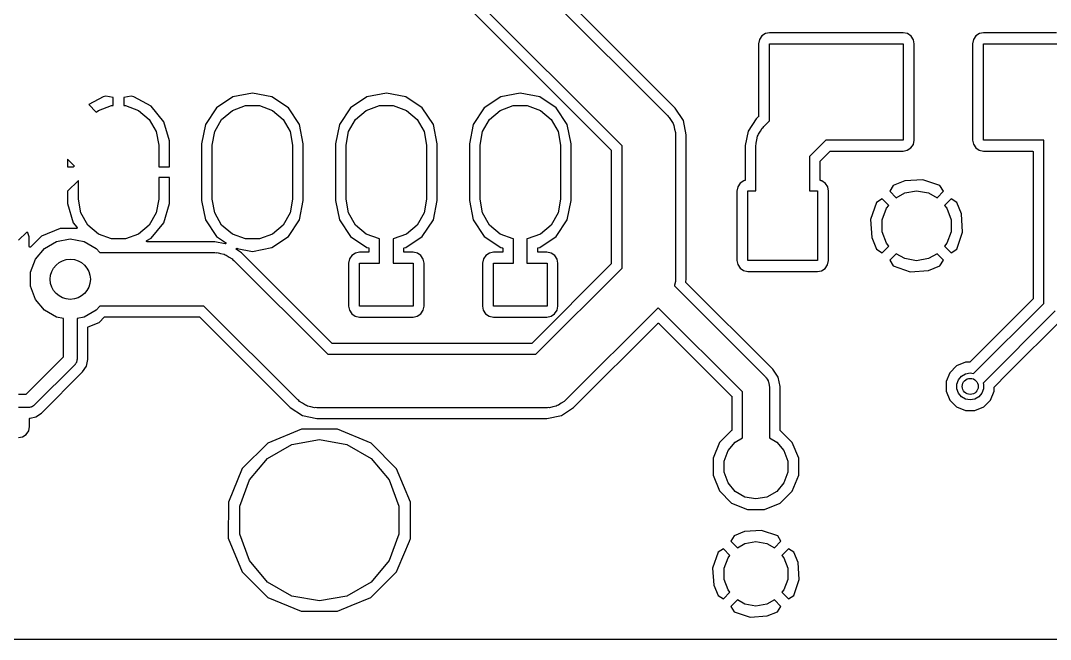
# Model space of a CAD drawing. Extents: x 0.3 to 75.7, y -92.7 to -0.5.
# Drawn here: x 44.77 to 64, y -92.72 to -81.17 of the extents above; entities that cross this region are included whole.
import ezdxf

# ---------------------------------------------------------------- set-up
doc = ezdxf.new("R2010")
doc.units = 0
doc.header["$MEASUREMENT"] = 0
doc.layers.add('BLACK', color=7, linetype='CONTINUOUS')

msp = doc.modelspace()

# ---------------------------------------------------------------- linework, layer by layer
at = {"layer": 'Black'}
for p, q in [((56, -83.5071), (53.1429, -80.65)), ((54.5571, -80.65), (56.8536, -82.9464)), ((56.9941, -82.8041), (54.8565, -80.6665)), ((53.068, -80.858), (55.7962, -83.5861)), ((58.6092, -81.4534), (58.5635, -81.5202)), ((58.6773, -81.4096), (58.6092, -81.4534)), ((58.7526, -81.3954), (58.6773, -81.4096)), ((61.2494, -81.3954), (58.7526, -81.3954)), ((61.33, -81.4117), (61.2494, -81.3954)), ((61.3969, -81.4574), (61.33, -81.4117)), ((61.4407, -81.5255), (61.3969, -81.4574)), ((62.6071, -81.4534), (62.5615, -81.5202)), ((62.6753, -81.4096), (62.6071, -81.4534)), ((62.7505, -81.3954), (62.6753, -81.4096)), ((64.1082, -81.3954), (62.7505, -81.3954)), ((58.5635, -81.5202), (58.5472, -81.6009)), ((58.5472, -81.6009), (58.5472, -82.9585)), ((58.7513, -83.0426), (58.7513, -81.5996)), ((58.7513, -81.5996), (61.2507, -81.5996)), ((61.2507, -81.5996), (61.2507, -83.4004)), ((61.4549, -81.6008), (61.4407, -81.5255)), ((61.4549, -83.3991), (61.4549, -81.6008)), ((62.5615, -81.5202), (62.5451, -81.6009)), ((62.5451, -81.6009), (62.5451, -83.3992)), ((62.7493, -83.4004), (62.7493, -81.5996)), ((62.7493, -81.5996), (64.1923, -81.5996)), ((46.3164, -82.5894), (46.0446, -82.7375)), ((46.3641, -82.5796), (46.3164, -82.5894)), ((46.5, -82.6052), (46.3641, -82.5796)), ((46.5, -82.7566), (46.5, -82.6052)), ((46.8359, -82.5796), (46.7, -82.6052)), ((46.7, -82.6052), (46.7, -82.7566)), ((46.8836, -82.5894), (46.8359, -82.5796)), ((47.2109, -82.7677), (46.8836, -82.5894)), ((48.7365, -82.5939), (48.4284, -82.7998)), ((49.1, -82.5216), (48.7365, -82.5939)), ((49.4635, -82.5939), (49.1, -82.5216)), ((49.7716, -82.7998), (49.4635, -82.5939)), ((51.2365, -82.5939), (50.9284, -82.7998)), ((51.6, -82.5216), (51.2365, -82.5939)), ((51.9635, -82.5939), (51.6, -82.5216)), ((52.2716, -82.7998), (51.9635, -82.5939)), ((53.7365, -82.5939), (53.4284, -82.7998)), ((54.1, -82.5216), (53.7365, -82.5939)), ((54.4635, -82.5939), (54.1, -82.5216)), ((54.7716, -82.7998), (54.4635, -82.5939)), ((46.0446, -82.7375), (46.1857, -82.8786)), ((46.1857, -82.8786), (46.225, -82.8457)), ((46.225, -82.8457), (46.4698, -82.7566)), ((46.4698, -82.7566), (46.5, -82.7566)), ((46.7, -82.7566), (46.7302, -82.7566)), ((46.7302, -82.7566), (46.975, -82.8457)), ((46.975, -82.8457), (47.1745, -83.0131)), ((47.4447, -83.0573), (47.2109, -82.7677)), ((48.4284, -82.7998), (48.2225, -83.1079)), ((48.5255, -83.0131), (48.725, -82.8457)), ((48.725, -82.8457), (48.9698, -82.7566)), ((48.9698, -82.7566), (49.2302, -82.7566)), ((49.2302, -82.7566), (49.475, -82.8457)), ((49.475, -82.8457), (49.6745, -83.0131)), ((49.9774, -83.1079), (49.7716, -82.7998)), ((50.9284, -82.7998), (50.7225, -83.1079)), ((51.0255, -83.0131), (51.225, -82.8457)), ((51.225, -82.8457), (51.4698, -82.7566)), ((51.4698, -82.7566), (51.7302, -82.7566)), ((51.7302, -82.7566), (51.975, -82.8457)), ((51.975, -82.8457), (52.1745, -83.0131)), ((52.4774, -83.1079), (52.2716, -82.7998)), ((53.4284, -82.7998), (53.2225, -83.1079)), ((53.5255, -83.0131), (53.725, -82.8457)), ((53.725, -82.8457), (53.9698, -82.7566)), ((53.9698, -82.7566), (54.2302, -82.7566)), ((54.2302, -82.7566), (54.475, -82.8457)), ((54.475, -82.8457), (54.6745, -83.0131)), ((54.9774, -83.1079), (54.7716, -82.7998)), ((57.1465, -83.0322), (56.9941, -82.8041)), ((47.1745, -83.0131), (47.3048, -83.2387)), ((48.3952, -83.2387), (48.5255, -83.0131)), ((49.6745, -83.0131), (49.8048, -83.2387)), ((50.8952, -83.2387), (51.0255, -83.0131)), ((52.1745, -83.0131), (52.3048, -83.2387)), ((53.3952, -83.2387), (53.5255, -83.0131)), ((54.6745, -83.0131), (54.8048, -83.2387)), ((56.8536, -82.9464), (56.8662, -82.9645)), ((56.8662, -82.9645), (56.883, -82.9786)), ((56.883, -82.9786), (56.9157, -83.0352)), ((56.9157, -83.0352), (56.9532, -83.0887)), ((57.2, -83.3013), (57.1465, -83.0322)), ((58.5059, -83.0051), (58.3535, -83.2332)), ((58.5434, -82.9677), (58.5059, -83.0051)), ((58.5437, -82.9672), (58.5434, -82.9677)), ((58.5441, -82.9669), (58.5437, -82.9672)), ((58.545, -82.9654), (58.5441, -82.9669)), ((58.5459, -82.964), (58.545, -82.9654)), ((58.5461, -82.9635), (58.5459, -82.964)), ((58.5464, -82.963), (58.5461, -82.9635)), ((58.5467, -82.9613), (58.5464, -82.963)), ((58.5471, -82.9597), (58.5467, -82.9613)), ((58.5472, -82.9585), (58.5471, -82.9591)), ((58.5471, -82.9591), (58.5471, -82.9597)), ((58.6464, -83.1475), (58.7513, -83.0426)), ((47.3048, -83.2387), (47.35, -83.4952)), ((47.55, -83.4149), (47.4447, -83.0573)), ((48.2225, -83.1079), (48.15, -83.4726)), ((48.35, -83.4952), (48.3952, -83.2387)), ((49.8048, -83.2387), (49.85, -83.4952)), ((50.05, -83.4726), (49.9774, -83.1079)), ((50.7225, -83.1079), (50.65, -83.4726)), ((50.85, -83.4952), (50.8952, -83.2387)), ((52.3048, -83.2387), (52.35, -83.4952)), ((52.55, -83.4726), (52.4774, -83.1079)), ((53.2225, -83.1079), (53.15, -83.4726)), ((53.35, -83.4952), (53.3952, -83.2387)), ((54.8048, -83.2387), (54.85, -83.4952)), ((55.05, -83.4726), (54.9774, -83.1079)), ((56.9532, -83.0887), (56.9588, -83.1099)), ((56.9588, -83.1099), (56.9698, -83.129)), ((56.9698, -83.129), (56.9812, -83.1933)), ((56.9812, -83.1933), (56.9981, -83.2564)), ((58.3535, -83.2332), (58.3, -83.5023)), ((58.5468, -83.2897), (58.5843, -83.2362)), ((58.5843, -83.2362), (58.617, -83.1796)), ((58.617, -83.1796), (58.6338, -83.1655)), ((58.6338, -83.1655), (58.6464, -83.1475)), ((47.55, -83.9), (47.55, -83.4149)), ((56.9981, -83.2564), (56.9962, -83.2783)), ((56.9962, -83.2783), (57, -83.3)), ((57, -83.3), (57, -86)), ((57.2, -84.35), (57.2, -83.3013)), ((58.5019, -83.4574), (58.5188, -83.3943)), ((58.5188, -83.3943), (58.5302, -83.33)), ((58.5302, -83.33), (58.5412, -83.311)), ((58.5412, -83.311), (58.5468, -83.2897)), ((59.8077, -83.4004), (59.5, -83.7081)), ((61.2507, -83.4004), (59.8077, -83.4004)), ((61.4385, -83.4798), (61.4549, -83.3991)), ((62.5451, -83.3992), (62.5593, -83.4745)), ((63.874, -83.4004), (62.7493, -83.4004)), ((63.874, -86.4492), (63.874, -83.4004)), ((47.35, -83.4952), (47.35, -83.9)), ((48.15, -83.4726), (48.15, -84.5274)), ((48.35, -84.5048), (48.35, -83.4952)), ((49.85, -83.4952), (49.85, -84.5048)), ((50.05, -84.5274), (50.05, -83.4726)), ((50.65, -83.4726), (50.65, -84.5274)), ((50.85, -84.5048), (50.85, -83.4952)), ((52.35, -83.4952), (52.35, -84.5048)), ((52.55, -84.5274), (52.55, -83.4726)), ((53.15, -83.4726), (53.15, -84.5274)), ((53.35, -84.5048), (53.35, -83.4952)), ((54.85, -83.4952), (54.85, -84.5048)), ((55.05, -84.5274), (55.05, -83.4726)), ((55.7962, -83.5861), (55.7965, -83.5866)), ((55.7965, -83.5866), (55.797, -83.587)), ((55.797, -83.587), (55.7978, -83.5884)), ((55.7978, -83.5884), (55.7988, -83.5898)), ((55.7988, -83.5898), (55.7989, -83.5904)), ((55.7989, -83.5904), (55.7992, -83.5909)), ((55.7992, -83.5909), (55.7995, -83.5926)), ((55.7995, -83.5926), (55.8, -83.5942)), ((55.8, -83.5942), (55.7999, -83.5948)), ((55.7999, -83.5948), (55.8, -83.5953)), ((55.8, -83.5953), (55.8, -85.7047)), ((56, -85.7929), (56, -83.5071)), ((58.3, -83.5023), (58.3, -84.1447)), ((58.5, -83.501), (58.5038, -83.4794)), ((58.5, -84.35), (58.5, -83.501)), ((58.5038, -83.4794), (58.5019, -83.4574)), ((59.7038, -83.7872), (59.8826, -83.6084)), ((59.8826, -83.6084), (59.883, -83.6081)), ((59.883, -83.6081), (59.8834, -83.6076)), ((59.8834, -83.6076), (59.8849, -83.6068)), ((59.8849, -83.6068), (59.8863, -83.6058)), ((59.8863, -83.6058), (59.8868, -83.6057)), ((59.8868, -83.6057), (59.8873, -83.6054)), ((59.8873, -83.6054), (59.889, -83.6051)), ((59.889, -83.6051), (59.8906, -83.6047)), ((59.8906, -83.6047), (59.8912, -83.6047)), ((59.8912, -83.6047), (59.8918, -83.6046)), ((59.8918, -83.6046), (61.2495, -83.6046)), ((61.2495, -83.6046), (61.3247, -83.5904)), ((61.3247, -83.5904), (61.3929, -83.5466)), ((61.3929, -83.5466), (61.4385, -83.4798)), ((62.5593, -83.4745), (62.6031, -83.5426)), ((62.6031, -83.5426), (62.67, -83.5883)), ((62.67, -83.5883), (62.7506, -83.6046)), ((62.7506, -83.6046), (63.661, -83.6046)), ((63.661, -83.6046), (63.6621, -83.6048)), ((63.6621, -83.6048), (63.6632, -83.6048)), ((63.6632, -83.6048), (63.6643, -83.6052)), ((63.6643, -83.6052), (63.6654, -83.6054)), ((63.6654, -83.6054), (63.6664, -83.606)), ((63.6664, -83.606), (63.6675, -83.6063)), ((63.6675, -83.6063), (63.6683, -83.6071)), ((63.6683, -83.6071), (63.6693, -83.6076)), ((63.6693, -83.6076), (63.6701, -83.6085)), ((63.6701, -83.6085), (63.6709, -83.6092)), ((63.6709, -83.6092), (63.6715, -83.6102)), ((63.6715, -83.6102), (63.6722, -83.6111)), ((63.6722, -83.6111), (63.6726, -83.6122)), ((63.6726, -83.6122), (63.6732, -83.6132)), ((63.6732, -83.6132), (63.6734, -83.6143)), ((63.6734, -83.6143), (63.6738, -83.6153)), ((63.6738, -83.6153), (63.6738, -83.6165)), ((63.6738, -83.6165), (63.674, -83.6176)), ((63.674, -83.6176), (63.674, -86.361)), ((45.7791, -83.8862), (45.65, -83.7571)), ((45.65, -83.7571), (45.65, -83.9)), ((59.5, -83.7081), (59.5, -84.35)), ((59.7, -83.7952), (59.7005, -83.7936)), ((59.7001, -83.7958), (59.7, -83.7952)), ((59.7, -83.7964), (59.7001, -83.7958)), ((59.7, -84.1456), (59.7, -83.7964)), ((59.7005, -83.7936), (59.7008, -83.7919)), ((59.7008, -83.7919), (59.7011, -83.7914)), ((59.7011, -83.7914), (59.7012, -83.7909)), ((59.7012, -83.7909), (59.7022, -83.7895)), ((59.7022, -83.7895), (59.703, -83.788)), ((59.703, -83.788), (59.7035, -83.7876)), ((59.7035, -83.7876), (59.7038, -83.7872)), ((45.65, -83.9), (45.757, -83.9)), ((45.757, -83.9), (45.7638, -83.8961)), ((45.7638, -83.8961), (45.7772, -83.8867)), ((45.7772, -83.8867), (45.7791, -83.8862)), ((47.35, -83.9), (47.55, -83.9)), ((45.85, -84.1568), (45.65, -84.3568)), ((45.85, -84.5048), (45.85, -84.1568)), ((47.55, -84.1), (47.35, -84.1)), ((47.35, -84.1), (47.35, -84.5048)), ((47.55, -84.5851), (47.55, -84.1)), ((58.2078, -84.2038), (58.1622, -84.2707)), ((58.276, -84.16), (58.2078, -84.2038)), ((58.2894, -84.1575), (58.276, -84.16)), ((58.2915, -84.1567), (58.2894, -84.1575)), ((58.2935, -84.1559), (58.2915, -84.1567)), ((58.2936, -84.1559), (58.2935, -84.1559)), ((58.2953, -84.1544), (58.2936, -84.1559)), ((58.2936, -84.1559), (58.2936, -84.1559)), ((58.297, -84.153), (58.2953, -84.1544)), ((58.2971, -84.1529), (58.297, -84.153)), ((58.297, -84.153), (58.297, -84.153)), ((58.2981, -84.151), (58.2971, -84.1529)), ((58.2992, -84.1491), (58.2981, -84.151)), ((58.2993, -84.149), (58.2992, -84.1491)), ((58.2992, -84.1491), (58.2992, -84.1491)), ((58.2996, -84.1468), (58.2993, -84.149)), ((58.3, -84.1447), (58.2996, -84.1468)), ((59.7004, -84.1477), (59.7, -84.1456)), ((59.7007, -84.1497), (59.7004, -84.1477)), ((59.7008, -84.1499), (59.7007, -84.1497)), ((59.7008, -84.15), (59.7008, -84.1499)), ((59.7018, -84.1519), (59.7008, -84.15)), ((59.7028, -84.1537), (59.7018, -84.1519)), ((59.703, -84.1538), (59.7028, -84.1537)), ((59.703, -84.1539), (59.703, -84.1538)), ((59.7046, -84.1553), (59.703, -84.1539)), ((59.7062, -84.1567), (59.7046, -84.1553)), ((59.7064, -84.1567), (59.7062, -84.1567)), ((59.7065, -84.1568), (59.7064, -84.1567)), ((59.7085, -84.1576), (59.7065, -84.1568)), ((59.7104, -84.1583), (59.7085, -84.1576)), ((59.7293, -84.1622), (59.7104, -84.1583)), ((59.7962, -84.2078), (59.7293, -84.1622)), ((61.2801, -84.1616), (61.0644, -84.251)), ((61.618, -84.1414), (61.2801, -84.1616)), ((61.9358, -84.2513), (61.618, -84.1414)), ((45.65, -84.3568), (45.65, -84.5851)), ((57.2, -85.9987), (57.2, -84.35)), ((58.1622, -84.2707), (58.1458, -84.3513)), ((58.1458, -84.3513), (58.1458, -85.6488)), ((58.35, -85.65), (58.35, -84.35)), ((58.35, -84.35), (58.5, -84.35)), ((59.5, -84.35), (59.65, -84.35)), ((59.65, -84.35), (59.65, -85.65)), ((59.84, -84.276), (59.7962, -84.2078)), ((59.8542, -84.3512), (59.84, -84.276)), ((59.8542, -84.3572), (59.8542, -84.3512)), ((59.8542, -84.8802), (59.8542, -84.3572)), ((61.0644, -84.251), (60.9969, -84.3554)), ((60.9969, -84.3554), (61.1193, -84.4778)), ((61.1193, -84.4778), (61.2768, -84.3869)), ((61.2768, -84.3869), (61.5, -84.3475)), ((61.5, -84.3475), (61.7232, -84.3869)), ((61.7232, -84.3869), (61.8807, -84.4778)), ((61.8807, -84.4778), (62.0031, -84.3554)), ((62.0031, -84.3554), (61.9358, -84.2513)), ((45.65, -84.5851), (45.7553, -84.9427)), ((45.8952, -84.7613), (45.85, -84.5048)), ((47.35, -84.5048), (47.3048, -84.7613)), ((47.4447, -84.9427), (47.55, -84.5851)), ((48.15, -84.5274), (48.2225, -84.8921)), ((48.3952, -84.7613), (48.35, -84.5048)), ((49.85, -84.5048), (49.8048, -84.7613)), ((49.9774, -84.8921), (50.05, -84.5274)), ((50.65, -84.5274), (50.7225, -84.8921)), ((50.8952, -84.7613), (50.85, -84.5048)), ((52.35, -84.5048), (52.3048, -84.7613)), ((52.4774, -84.8921), (52.55, -84.5274)), ((53.15, -84.5274), (53.2225, -84.8921)), ((53.3952, -84.7613), (53.35, -84.5048)), ((54.85, -84.5048), (54.8048, -84.7613)), ((54.9774, -84.8921), (55.05, -84.5274)), ((60.7513, -84.5642), (60.6414, -84.882)), ((60.8554, -84.4969), (60.7513, -84.5642)), ((60.9794, -84.6208), (60.8554, -84.4969)), ((62.1446, -84.4969), (62.0206, -84.6208)), ((62.249, -84.5644), (62.1446, -84.4969)), ((62.3384, -84.7801), (62.249, -84.5644)), ((46.0255, -84.9869), (45.8952, -84.7613)), ((47.3048, -84.7613), (47.1745, -84.9869)), ((48.5255, -84.9869), (48.3952, -84.7613)), ((49.8048, -84.7613), (49.6745, -84.9869)), ((51.0255, -84.9869), (50.8952, -84.7613)), ((52.3048, -84.7613), (52.1745, -84.9869)), ((53.5255, -84.9869), (53.3952, -84.7613)), ((54.8048, -84.7613), (54.6745, -84.9869)), ((60.8574, -84.8867), (60.9349, -84.6738)), ((60.9349, -84.6738), (60.9794, -84.6208)), ((62.0206, -84.6208), (62.0651, -84.6738)), ((62.0651, -84.6738), (62.1426, -84.8867)), ((62.3586, -85.118), (62.3384, -84.7801)), ((45.7553, -84.9427), (45.8249, -85.0289)), ((47.2109, -85.2323), (47.4447, -84.9427)), ((48.2225, -84.8921), (48.4284, -85.2002)), ((49.7716, -85.2002), (49.9774, -84.8921)), ((50.7225, -84.8921), (50.9284, -85.2002)), ((52.2716, -85.2002), (52.4774, -84.8921)), ((53.2225, -84.8921), (53.4284, -85.2002)), ((54.7716, -85.2002), (54.9774, -84.8921)), ((59.8542, -85.6428), (59.8542, -84.8802)), ((60.6414, -84.882), (60.6616, -85.2199)), ((60.8574, -85.1133), (60.8574, -84.8867)), ((62.1426, -84.8867), (62.1426, -85.1133)), ((44.8886, -85.1182), (44.735, -85.2718)), ((44.9046, -85.1341), (44.8886, -85.1182)), ((44.935, -85.2076), (44.9046, -85.1341)), ((45.5119, -85.0498), (45.1626, -85.1942)), ((45.8148, -85.0501), (45.5119, -85.0498)), ((45.8158, -85.0499), (45.8148, -85.0501)), ((45.8168, -85.0499), (45.8158, -85.0499)), ((45.818, -85.0495), (45.8168, -85.0499)), ((45.8192, -85.0493), (45.818, -85.0495)), ((45.8201, -85.0488), (45.8192, -85.0493)), ((45.8211, -85.0485), (45.8201, -85.0488)), ((45.8221, -85.0477), (45.8211, -85.0485)), ((45.8231, -85.0471), (45.8221, -85.0477)), ((45.8238, -85.0463), (45.8231, -85.0471)), ((45.8246, -85.0456), (45.8238, -85.0463)), ((45.8252, -85.0446), (45.8246, -85.0456)), ((45.8249, -85.0289), (45.8254, -85.0298)), ((45.826, -85.0436), (45.8252, -85.0446)), ((45.8254, -85.0298), (45.8261, -85.0306)), ((45.8264, -85.0427), (45.826, -85.0436)), ((45.8261, -85.0306), (45.8265, -85.0318)), ((45.8269, -85.0418), (45.8264, -85.0427)), ((45.8265, -85.0318), (45.8271, -85.0329)), ((45.8272, -85.0405), (45.8269, -85.0418)), ((45.8271, -85.0329), (45.8273, -85.0339)), ((45.8276, -85.0394), (45.8272, -85.0405)), ((45.8273, -85.0339), (45.8276, -85.0349)), ((45.8276, -85.0349), (45.8276, -85.0361)), ((45.8276, -85.0361), (45.8278, -85.0373)), ((45.8278, -85.0373), (45.8276, -85.0383)), ((45.8276, -85.0383), (45.8276, -85.0394)), ((46.225, -85.1543), (46.0255, -84.9869)), ((46.4698, -85.2434), (46.225, -85.1543)), ((46.975, -85.1543), (46.7302, -85.2434)), ((47.1745, -84.9869), (46.975, -85.1543)), ((48.725, -85.1543), (48.5255, -84.9869)), ((48.9698, -85.2434), (48.725, -85.1543)), ((49.475, -85.1543), (49.2302, -85.2434)), ((49.6745, -84.9869), (49.475, -85.1543)), ((51.225, -85.1543), (51.0255, -84.9869)), ((51.4698, -85.2434), (51.225, -85.1543)), ((51.975, -85.1543), (51.7302, -85.2434)), ((52.1745, -84.9869), (51.975, -85.1543)), ((53.725, -85.1543), (53.5255, -84.9869)), ((53.9698, -85.2434), (53.725, -85.1543)), ((54.475, -85.1543), (54.2302, -85.2434)), ((54.6745, -84.9869), (54.475, -85.1543)), ((60.9349, -85.3262), (60.8574, -85.1133)), ((62.1426, -85.1133), (62.0651, -85.3262)), ((62.2487, -85.4358), (62.3586, -85.118)), ((44.935, -85.39), (44.935, -85.2076)), ((45.1626, -85.1942), (44.9572, -85.3992)), ((45.2161, -85.4233), (45.4425, -85.2925)), ((45.4425, -85.2925), (45.7, -85.2471)), ((45.7, -85.2471), (45.9575, -85.2925)), ((45.9575, -85.2925), (46.1839, -85.4233)), ((46.7302, -85.2434), (46.4698, -85.2434)), ((47.1247, -85.2867), (47.1249, -85.2857)), ((47.1249, -85.288), (47.1247, -85.2867)), ((47.1249, -85.2847), (47.1253, -85.2835)), ((47.1249, -85.2857), (47.1249, -85.2847)), ((47.1249, -85.2893), (47.1249, -85.288)), ((47.1252, -85.2902), (47.1249, -85.2893)), ((47.1254, -85.2911), (47.1252, -85.2902)), ((47.1253, -85.2835), (47.1256, -85.2823)), ((47.126, -85.2923), (47.1254, -85.2911)), ((47.1256, -85.2823), (47.1261, -85.2814)), ((47.1264, -85.2935), (47.126, -85.2923)), ((47.1261, -85.2814), (47.1264, -85.2805)), ((47.1264, -85.2805), (47.1273, -85.2795)), ((47.1271, -85.2942), (47.1264, -85.2935)), ((47.1275, -85.2951), (47.1271, -85.2942)), ((47.1273, -85.2795), (47.1279, -85.2784)), ((47.1285, -85.296), (47.1275, -85.2951)), ((47.1279, -85.2784), (47.1287, -85.2778)), ((47.1293, -85.297), (47.1285, -85.296)), ((47.1287, -85.2778), (47.1293, -85.277)), ((47.1293, -85.277), (47.1305, -85.2764)), ((47.1302, -85.2974), (47.1293, -85.297)), ((47.1309, -85.2981), (47.1302, -85.2974)), ((47.1305, -85.2764), (47.1315, -85.2756)), ((47.1321, -85.2986), (47.1309, -85.2981)), ((47.1315, -85.2756), (47.2109, -85.2323)), ((47.1333, -85.2992), (47.1321, -85.2986)), ((47.1342, -85.2994), (47.1333, -85.2992)), ((47.1351, -85.2997), (47.1342, -85.2994)), ((47.1364, -85.2998), (47.1351, -85.2997)), ((47.1377, -85.3), (47.1364, -85.2998)), ((48.3987, -85.3), (47.1377, -85.3)), ((48.5895, -85.338), (48.3987, -85.3)), ((48.4284, -85.2002), (48.5993, -85.3144)), ((48.5915, -85.338), (48.5895, -85.338)), ((48.5935, -85.3381), (48.5915, -85.338)), ((48.5938, -85.338), (48.5935, -85.3381)), ((48.594, -85.3381), (48.5938, -85.338)), ((48.5959, -85.3374), (48.594, -85.3381)), ((48.5978, -85.3369), (48.5959, -85.3374)), ((48.598, -85.3367), (48.5978, -85.3369)), ((48.5983, -85.3366), (48.598, -85.3367)), ((48.5998, -85.3354), (48.5983, -85.3366)), ((48.5993, -85.3144), (48.6007, -85.3158)), ((48.6015, -85.3342), (48.5998, -85.3354)), ((48.6007, -85.3158), (48.6022, -85.3171)), ((48.6016, -85.334), (48.6015, -85.3342)), ((48.6018, -85.3338), (48.6016, -85.334)), ((48.6029, -85.3321), (48.6018, -85.3338)), ((48.6022, -85.3171), (48.6023, -85.3173)), ((48.6023, -85.3173), (48.6025, -85.3175)), ((48.6025, -85.3175), (48.6034, -85.3193)), ((48.604, -85.3304), (48.6029, -85.3321)), ((48.6034, -85.3193), (48.6044, -85.321)), ((48.6042, -85.3299), (48.604, -85.3302)), ((48.604, -85.3302), (48.604, -85.3304)), ((48.6046, -85.328), (48.6042, -85.3299)), ((48.6044, -85.321), (48.6044, -85.3213)), ((48.6044, -85.3213), (48.6045, -85.3216)), ((48.6045, -85.3216), (48.6048, -85.3235)), ((48.605, -85.3261), (48.6046, -85.328)), ((48.6048, -85.3235), (48.6051, -85.3255)), ((48.6051, -85.3255), (48.605, -85.3258)), ((48.605, -85.3258), (48.605, -85.3261)), ((49.2302, -85.2434), (48.9698, -85.2434)), ((49.4635, -85.4061), (49.7716, -85.2002)), ((50.9284, -85.2002), (51.2365, -85.4061)), ((51.475, -85.2434), (51.4698, -85.2434)), ((51.475, -85.7), (51.475, -85.2434)), ((51.7302, -85.2434), (51.725, -85.2434)), ((51.725, -85.2434), (51.725, -85.7)), ((51.9635, -85.4061), (52.2716, -85.2002)), ((53.4284, -85.2002), (53.7365, -85.4061)), ((53.975, -85.2434), (53.9698, -85.2434)), ((53.975, -85.7), (53.975, -85.2434)), ((54.2302, -85.2434), (54.225, -85.2434)), ((54.225, -85.2434), (54.225, -85.7)), ((54.4635, -85.4061), (54.7716, -85.2002)), ((60.6616, -85.2199), (60.751, -85.4356)), ((60.9794, -85.3792), (60.9349, -85.3262)), ((62.0651, -85.3262), (62.0206, -85.3792)), ((44.9353, -85.3917), (44.935, -85.39)), ((44.9354, -85.3933), (44.9353, -85.3917)), ((44.9357, -85.3939), (44.9354, -85.3933)), ((44.9358, -85.3944), (44.9357, -85.3939)), ((44.9366, -85.3959), (44.9358, -85.3944)), ((44.9373, -85.3974), (44.9366, -85.3959)), ((44.9378, -85.3978), (44.9373, -85.3974)), ((44.938, -85.3983), (44.9378, -85.3978)), ((44.9393, -85.3994), (44.938, -85.3983)), ((44.9405, -85.4006), (44.9393, -85.3994)), ((44.9411, -85.4009), (44.9405, -85.4006)), ((44.9415, -85.4012), (44.9411, -85.4009)), ((44.9431, -85.4018), (44.9415, -85.4012)), ((44.9446, -85.4025), (44.9431, -85.4018)), ((44.9452, -85.4026), (44.9446, -85.4025)), ((44.9457, -85.4028), (44.9452, -85.4026)), ((44.9474, -85.4028), (44.9457, -85.4028)), ((44.9491, -85.4029), (44.9474, -85.4028)), ((44.9497, -85.4028), (44.9491, -85.4029)), ((44.9503, -85.4028), (44.9497, -85.4028)), ((44.9518, -85.4022), (44.9503, -85.4028)), ((44.9535, -85.4018), (44.9518, -85.4022)), ((44.954, -85.4014), (44.9535, -85.4018)), ((44.9545, -85.4012), (44.954, -85.4014)), ((44.9558, -85.4002), (44.9545, -85.4012)), ((44.9572, -85.3992), (44.9558, -85.4002)), ((45.048, -85.6236), (45.2161, -85.4233)), ((46.1839, -85.4233), (46.2483, -85.5)), ((46.2483, -85.5), (48.4, -85.5)), ((48.4, -85.5), (48.4217, -85.5038)), ((48.4217, -85.5038), (48.4436, -85.5019)), ((48.4436, -85.5019), (48.5067, -85.5188)), ((48.5067, -85.5188), (48.571, -85.5302)), ((48.571, -85.5302), (48.5901, -85.5412)), ((48.5901, -85.5412), (48.6113, -85.5468)), ((48.6113, -85.5468), (48.6648, -85.5843)), ((48.7993, -85.4336), (48.7998, -85.4317)), ((48.7993, -85.4339), (48.7993, -85.4336)), ((48.7993, -85.4341), (48.7993, -85.4339)), ((48.7996, -85.4361), (48.7993, -85.4341)), ((48.7998, -85.4381), (48.7996, -85.4361)), ((48.7998, -85.4317), (48.8002, -85.4297)), ((48.7999, -85.4383), (48.7998, -85.4381)), ((48.8, -85.4386), (48.7999, -85.4383)), ((48.8009, -85.4403), (48.8, -85.4386)), ((48.8002, -85.4297), (48.8003, -85.4295)), ((48.8003, -85.4295), (48.8004, -85.4292)), ((48.8004, -85.4292), (48.8015, -85.4275)), ((48.8018, -85.4421), (48.8009, -85.4403)), ((48.8015, -85.4275), (48.8025, -85.4259)), ((48.802, -85.4423), (48.8018, -85.4421)), ((48.8021, -85.4426), (48.802, -85.4423)), ((48.8036, -85.4439), (48.8021, -85.4426)), ((48.8025, -85.4259), (48.8027, -85.4257)), ((48.8027, -85.4257), (48.8029, -85.4254)), ((48.8029, -85.4254), (48.8045, -85.4243)), ((48.805, -85.4452), (48.8036, -85.4439)), ((48.8045, -85.4243), (48.806, -85.423)), ((48.8959, -85.5059), (48.805, -85.4452)), ((48.806, -85.423), (48.8063, -85.4229)), ((48.8063, -85.4229), (48.8065, -85.4228)), ((48.8065, -85.4228), (48.8084, -85.4222)), ((48.8084, -85.4222), (48.8103, -85.4216)), ((48.8103, -85.4216), (48.8106, -85.4216)), ((48.8106, -85.4216), (48.8109, -85.4215)), ((48.8109, -85.4215), (48.8128, -85.4216)), ((48.8128, -85.4216), (48.8148, -85.4217)), ((48.8148, -85.4217), (49.1, -85.4784)), ((50.5861, -87.1962), (48.8959, -85.5059)), ((49.1, -85.4784), (49.4635, -85.4061)), ((51.026, -85.51), (50.9578, -85.5538)), ((51.1012, -85.4958), (51.026, -85.51)), ((51.262, -85.4958), (51.1012, -85.4958)), ((51.2365, -85.4061), (51.2645, -85.4117)), ((51.2631, -85.4956), (51.262, -85.4958)), ((51.2643, -85.4956), (51.2631, -85.4956)), ((51.2653, -85.4952), (51.2643, -85.4956)), ((51.2645, -85.4117), (51.2665, -85.4124)), ((51.2664, -85.495), (51.2653, -85.4952)), ((51.2674, -85.4945), (51.2664, -85.495)), ((51.2665, -85.4124), (51.2685, -85.4132)), ((51.2685, -85.4941), (51.2674, -85.4945)), ((51.2685, -85.4132), (51.2686, -85.4133)), ((51.2694, -85.4934), (51.2685, -85.4941)), ((51.2686, -85.4133), (51.2687, -85.4133)), ((51.2687, -85.4133), (51.2703, -85.4147)), ((51.2704, -85.4928), (51.2694, -85.4934)), ((51.2703, -85.4147), (51.272, -85.4161)), ((51.2711, -85.4919), (51.2704, -85.4928)), ((51.272, -85.4912), (51.2711, -85.4919)), ((51.272, -85.4161), (51.272, -85.4162)), ((51.272, -85.4162), (51.2721, -85.4163)), ((51.2725, -85.4902), (51.272, -85.4912)), ((51.2721, -85.4163), (51.2732, -85.4181)), ((51.2733, -85.4893), (51.2725, -85.4902)), ((51.2732, -85.4181), (51.2742, -85.42)), ((51.2736, -85.4883), (51.2733, -85.4893)), ((51.2742, -85.4873), (51.2736, -85.4883)), ((51.2742, -85.42), (51.2742, -85.4201)), ((51.2742, -85.4201), (51.2743, -85.4203)), ((51.2744, -85.4862), (51.2742, -85.4873)), ((51.2743, -85.4203), (51.2746, -85.4223)), ((51.2748, -85.4851), (51.2744, -85.4862)), ((51.2746, -85.4223), (51.275, -85.4244)), ((51.275, -85.4828), (51.2748, -85.4839)), ((51.2748, -85.4839), (51.2748, -85.4851)), ((51.275, -85.4244), (51.275, -85.4828)), ((51.925, -85.4244), (51.9254, -85.4223)), ((51.925, -85.4828), (51.925, -85.4244)), ((51.9252, -85.4839), (51.925, -85.4828)), ((51.9252, -85.4851), (51.9252, -85.4839)), ((51.9256, -85.4862), (51.9252, -85.4851)), ((51.9254, -85.4223), (51.9257, -85.4203)), ((51.9258, -85.4873), (51.9256, -85.4862)), ((51.9257, -85.4203), (51.9258, -85.4201)), ((51.9258, -85.42), (51.9268, -85.4181)), ((51.9258, -85.4201), (51.9258, -85.42)), ((51.9264, -85.4883), (51.9258, -85.4873)), ((51.9267, -85.4893), (51.9264, -85.4883)), ((51.9275, -85.4902), (51.9267, -85.4893)), ((51.9268, -85.4181), (51.9279, -85.4163)), ((51.928, -85.4912), (51.9275, -85.4902)), ((51.9279, -85.4163), (51.928, -85.4162)), ((51.928, -85.4161), (51.9297, -85.4147)), ((51.928, -85.4162), (51.928, -85.4161)), ((51.9289, -85.4919), (51.928, -85.4912)), ((51.9296, -85.4928), (51.9289, -85.4919)), ((51.9306, -85.4934), (51.9296, -85.4928)), ((51.9297, -85.4147), (51.9313, -85.4133)), ((51.9315, -85.4941), (51.9306, -85.4934)), ((51.9313, -85.4133), (51.9314, -85.4133)), ((51.9314, -85.4133), (51.9315, -85.4132)), ((51.9315, -85.4132), (51.9335, -85.4124)), ((51.9326, -85.4945), (51.9315, -85.4941)), ((51.9336, -85.495), (51.9326, -85.4945)), ((51.9335, -85.4124), (51.9355, -85.4117)), ((51.9347, -85.4952), (51.9336, -85.495)), ((51.9357, -85.4956), (51.9347, -85.4952)), ((51.9355, -85.4117), (51.9635, -85.4061)), ((51.9369, -85.4956), (51.9357, -85.4956)), ((51.938, -85.4958), (51.9369, -85.4956)), ((52.0987, -85.4958), (51.938, -85.4958)), ((52.1793, -85.5122), (52.0987, -85.4958)), ((52.2462, -85.5578), (52.1793, -85.5122)), ((53.526, -85.51), (53.4578, -85.5538)), ((53.6012, -85.4958), (53.526, -85.51)), ((53.762, -85.4958), (53.6012, -85.4958)), ((53.7365, -85.4061), (53.7645, -85.4117)), ((53.7631, -85.4956), (53.762, -85.4958)), ((53.7643, -85.4956), (53.7631, -85.4956)), ((53.7653, -85.4952), (53.7643, -85.4956)), ((53.7645, -85.4117), (53.7665, -85.4124)), ((53.7664, -85.495), (53.7653, -85.4952)), ((53.7674, -85.4945), (53.7664, -85.495)), ((53.7665, -85.4124), (53.7685, -85.4132)), ((53.7685, -85.4941), (53.7674, -85.4945)), ((53.7685, -85.4132), (53.7686, -85.4133)), ((53.7694, -85.4934), (53.7685, -85.4941)), ((53.7686, -85.4133), (53.7687, -85.4133)), ((53.7687, -85.4133), (53.7703, -85.4147)), ((53.7704, -85.4928), (53.7694, -85.4934)), ((53.7703, -85.4147), (53.772, -85.4161)), ((53.7711, -85.4919), (53.7704, -85.4928)), ((53.772, -85.4912), (53.7711, -85.4919)), ((53.772, -85.4161), (53.772, -85.4162)), ((53.772, -85.4162), (53.7721, -85.4163)), ((53.7725, -85.4902), (53.772, -85.4912)), ((53.7721, -85.4163), (53.7732, -85.4181)), ((53.7733, -85.4893), (53.7725, -85.4902)), ((53.7732, -85.4181), (53.7742, -85.42)), ((53.7736, -85.4883), (53.7733, -85.4893)), ((53.7742, -85.4873), (53.7736, -85.4883)), ((53.7742, -85.42), (53.7742, -85.4201)), ((53.7742, -85.4201), (53.7743, -85.4203)), ((53.7744, -85.4862), (53.7742, -85.4873)), ((53.7743, -85.4203), (53.7746, -85.4223)), ((53.7748, -85.4851), (53.7744, -85.4862)), ((53.7746, -85.4223), (53.775, -85.4244)), ((53.775, -85.4828), (53.7748, -85.4839)), ((53.7748, -85.4839), (53.7748, -85.4851)), ((53.775, -85.4244), (53.775, -85.4828)), ((54.425, -85.4244), (54.4254, -85.4223)), ((54.425, -85.4828), (54.425, -85.4244)), ((54.4252, -85.4839), (54.425, -85.4828)), ((54.4252, -85.4851), (54.4252, -85.4839)), ((54.4256, -85.4862), (54.4252, -85.4851)), ((54.4254, -85.4223), (54.4257, -85.4203)), ((54.4258, -85.4873), (54.4256, -85.4862)), ((54.4257, -85.4203), (54.4258, -85.4201)), ((54.4258, -85.42), (54.4268, -85.4181)), ((54.4258, -85.4201), (54.4258, -85.42)), ((54.4264, -85.4883), (54.4258, -85.4873)), ((54.4267, -85.4893), (54.4264, -85.4883)), ((54.4275, -85.4902), (54.4267, -85.4893)), ((54.4268, -85.4181), (54.4279, -85.4163)), ((54.428, -85.4912), (54.4275, -85.4902)), ((54.4279, -85.4163), (54.428, -85.4162)), ((54.428, -85.4161), (54.4297, -85.4147)), ((54.428, -85.4162), (54.428, -85.4161)), ((54.4289, -85.4919), (54.428, -85.4912)), ((54.4296, -85.4928), (54.4289, -85.4919)), ((54.4306, -85.4934), (54.4296, -85.4928)), ((54.4297, -85.4147), (54.4313, -85.4133)), ((54.4315, -85.4941), (54.4306, -85.4934)), ((54.4313, -85.4133), (54.4314, -85.4133)), ((54.4314, -85.4133), (54.4315, -85.4132)), ((54.4315, -85.4132), (54.4335, -85.4124)), ((54.4326, -85.4945), (54.4315, -85.4941)), ((54.4336, -85.495), (54.4326, -85.4945)), ((54.4335, -85.4124), (54.4355, -85.4117)), ((54.4347, -85.4952), (54.4336, -85.495)), ((54.4357, -85.4956), (54.4347, -85.4952)), ((54.4355, -85.4117), (54.4635, -85.4061)), ((54.4369, -85.4956), (54.4357, -85.4956)), ((54.438, -85.4958), (54.4369, -85.4956)), ((54.5987, -85.4958), (54.438, -85.4958)), ((54.6793, -85.5122), (54.5987, -85.4958)), ((54.7462, -85.5578), (54.6793, -85.5122)), ((60.751, -85.4356), (60.8554, -85.5031)), ((60.8554, -85.5031), (60.9794, -85.3792)), ((61.1193, -85.5222), (60.9969, -85.6446)), ((61.2768, -85.6131), (61.1193, -85.5222)), ((61.8807, -85.5222), (61.7232, -85.6131)), ((62.0031, -85.6446), (61.8807, -85.5222)), ((62.0206, -85.3792), (62.1446, -85.5031)), ((62.1446, -85.5031), (62.2487, -85.4358)), ((44.9586, -85.8693), (45.048, -85.6236)), ((48.6648, -85.5843), (48.7214, -85.617)), ((48.7214, -85.617), (48.7355, -85.6338)), ((48.7355, -85.6338), (48.7536, -85.6464)), ((48.7536, -85.6464), (50.5071, -87.4)), ((50.9122, -85.6207), (50.8958, -85.7013)), ((50.8958, -85.7013), (50.8958, -86.4988)), ((50.9578, -85.5538), (50.9122, -85.6207)), ((51.1, -86.5), (51.1, -85.7)), ((51.1, -85.7), (51.475, -85.7)), ((51.725, -85.7), (52.1, -85.7)), ((52.1, -85.7), (52.1, -86.5)), ((52.29, -85.626), (52.2462, -85.5578)), ((52.3042, -85.7012), (52.29, -85.626)), ((52.3042, -86.4987), (52.3042, -85.7012)), ((53.4122, -85.6207), (53.3958, -85.7013)), ((53.3958, -85.7013), (53.3958, -86.4988)), ((53.4578, -85.5538), (53.4122, -85.6207)), ((53.6, -86.5), (53.6, -85.7)), ((53.6, -85.7), (53.975, -85.7)), ((54.225, -85.7), (54.6, -85.7)), ((55.7962, -85.7139), (54.3139, -87.1962)), ((54.6, -85.7), (54.6, -86.5)), ((54.79, -85.626), (54.7462, -85.5578)), ((54.8042, -85.7012), (54.79, -85.626)), ((54.8042, -86.4987), (54.8042, -85.7012)), ((55.7965, -85.7134), (55.7962, -85.7139)), ((55.797, -85.713), (55.7965, -85.7134)), ((55.7978, -85.7115), (55.797, -85.713)), ((55.7988, -85.7102), (55.7978, -85.7115)), ((55.7989, -85.7096), (55.7988, -85.7102)), ((55.7992, -85.7091), (55.7989, -85.7096)), ((55.7995, -85.7074), (55.7992, -85.7091)), ((55.8, -85.7058), (55.7995, -85.7074)), ((55.8, -85.7047), (55.7999, -85.7052)), ((55.7999, -85.7052), (55.8, -85.7058)), ((58.1458, -85.6488), (58.16, -85.724)), ((58.16, -85.724), (58.2038, -85.7922)), ((59.65, -85.65), (58.35, -85.65)), ((59.7922, -85.7962), (59.8378, -85.7293)), ((59.8378, -85.7293), (59.8542, -85.6487)), ((59.8542, -85.6487), (59.8542, -85.6428)), ((60.9969, -85.6446), (61.0642, -85.7487)), ((61.5, -85.6525), (61.2768, -85.6131)), ((61.7232, -85.6131), (61.5, -85.6525)), ((61.9356, -85.749), (62.0031, -85.6446)), ((44.9586, -86.1307), (44.9586, -85.8693)), ((54.3929, -87.4), (56, -85.7929)), ((58.2038, -85.7922), (58.2707, -85.8378)), ((58.2707, -85.8378), (58.3513, -85.8542)), ((58.3513, -85.8542), (59.6488, -85.8542)), ((59.6488, -85.8542), (59.724, -85.84)), ((59.724, -85.84), (59.7922, -85.7962)), ((61.0642, -85.7487), (61.382, -85.8586)), ((61.382, -85.8586), (61.7199, -85.8384)), ((61.7199, -85.8384), (61.9356, -85.749)), ((56.9812, -86.1067), (56.978, -86.1245)), ((56.978, -86.1245), (58.6768, -87.8232)), ((56.9981, -86.0436), (56.9812, -86.1067)), ((57, -86), (56.9962, -86.0217)), ((56.9962, -86.0217), (56.9981, -86.0436)), ((57.1904, -86.0497), (57.1906, -86.0479)), ((57.1905, -86.0501), (57.1904, -86.0497)), ((57.1905, -86.0505), (57.1905, -86.0501)), ((57.1911, -86.0523), (57.1905, -86.0505)), ((57.1906, -86.046), (57.2, -85.9987)), ((57.1906, -86.0479), (57.1906, -86.046)), ((57.1916, -86.0541), (57.1911, -86.0523)), ((57.1918, -86.0544), (57.1916, -86.0541)), ((57.1919, -86.0548), (57.1918, -86.0544)), ((57.1931, -86.0563), (57.1919, -86.0548)), ((57.1941, -86.0578), (57.1931, -86.0563)), ((58.8173, -87.6809), (57.1941, -86.0578)), ((45.048, -86.3764), (44.9586, -86.1307)), ((45.2161, -86.5767), (45.048, -86.3764)), ((46.2483, -86.5), (46.1839, -86.5767)), ((48.1929, -86.5), (46.2483, -86.5)), ((49.9464, -88.2536), (48.1929, -86.5)), ((50.8958, -86.4988), (50.91, -86.574)), ((52.1, -86.5), (51.1, -86.5)), ((52.2878, -86.5793), (52.3042, -86.4987)), ((53.3958, -86.4988), (53.41, -86.574)), ((54.6, -86.5), (53.6, -86.5)), ((54.7878, -86.5793), (54.8042, -86.4987)), ((63.6702, -86.3702), (62.4942, -87.5462)), ((62.5631, -87.7602), (63.874, -86.4492)), ((63.6705, -86.3697), (63.6702, -86.3702)), ((63.6709, -86.3694), (63.6705, -86.3697)), ((63.6718, -86.3679), (63.6709, -86.3694)), ((63.6728, -86.3665), (63.6718, -86.3679)), ((63.6729, -86.366), (63.6728, -86.3665)), ((63.6732, -86.3655), (63.6729, -86.366)), ((63.6735, -86.3638), (63.6732, -86.3655)), ((63.6739, -86.3621), (63.6735, -86.3638)), ((63.674, -86.361), (63.6739, -86.3616)), ((63.6739, -86.3616), (63.6739, -86.3621)), ((45.4425, -86.7075), (45.2161, -86.5767)), ((46.1839, -86.5767), (45.9575, -86.7075)), ((46.2374, -86.8058), (46.3396, -86.7038)), ((46.3396, -86.7038), (46.3401, -86.7035)), ((46.3401, -86.7035), (46.3405, -86.703)), ((46.3405, -86.703), (46.3419, -86.7022)), ((46.3419, -86.7022), (46.3433, -86.7012)), ((46.3433, -86.7012), (46.3439, -86.7011)), ((46.3439, -86.7011), (46.3444, -86.7008)), ((46.3444, -86.7008), (46.3461, -86.7005)), ((46.3461, -86.7005), (46.3477, -86.7)), ((46.3477, -86.7), (46.3483, -86.7001)), ((46.3483, -86.7001), (46.3488, -86.7)), ((46.3488, -86.7), (48.1047, -86.7)), ((48.1047, -86.7), (48.1052, -86.7001)), ((48.1052, -86.7001), (48.1058, -86.7)), ((48.1058, -86.7), (48.1074, -86.7005)), ((48.1074, -86.7005), (48.1091, -86.7008)), ((48.1091, -86.7008), (48.1096, -86.7011)), ((48.1096, -86.7011), (48.1102, -86.7012)), ((48.1102, -86.7012), (48.1115, -86.7022)), ((48.1115, -86.7022), (48.113, -86.703)), ((48.113, -86.703), (48.1134, -86.7035)), ((48.1134, -86.7035), (48.1139, -86.7038)), ((48.1139, -86.7038), (49.8041, -88.3941)), ((50.91, -86.574), (50.9538, -86.6422)), ((50.9538, -86.6422), (51.0207, -86.6878)), ((51.0207, -86.6878), (51.1013, -86.7042)), ((51.1013, -86.7042), (52.0988, -86.7042)), ((52.0988, -86.7042), (52.174, -86.69)), ((52.174, -86.69), (52.2422, -86.6462)), ((52.2422, -86.6462), (52.2878, -86.5793)), ((53.41, -86.574), (53.4538, -86.6422)), ((53.4538, -86.6422), (53.5207, -86.6878)), ((53.5207, -86.6878), (53.6013, -86.7042)), ((53.6013, -86.7042), (54.5988, -86.7042)), ((54.5988, -86.7042), (54.674, -86.69)), ((54.674, -86.69), (54.7422, -86.6462)), ((54.7422, -86.6462), (54.7878, -86.5793)), ((56.6768, -86.5303), (54.9536, -88.2536)), ((58.25, -88.1036), (56.6768, -86.5303)), ((64.0874, -86.5894), (62.74, -87.9368)), ((45.575, -86.7308), (45.4425, -86.7075)), ((45.575, -87.4482), (45.575, -86.7308)), ((45.9575, -86.7075), (45.825, -86.7308)), ((45.825, -86.7308), (45.825, -87.5)), ((46.0258, -86.8979), (46.0262, -86.8971)), ((46.0262, -86.8971), (46.0265, -86.8963)), ((46.0265, -86.8963), (46.0273, -86.8952)), ((46.0273, -86.8952), (46.028, -86.894)), ((46.028, -86.894), (46.0287, -86.8934)), ((46.0287, -86.8934), (46.0292, -86.8927)), ((46.0292, -86.8927), (46.0304, -86.892)), ((46.0304, -86.892), (46.0315, -86.891)), ((46.0315, -86.891), (46.0323, -86.8908)), ((46.0323, -86.8908), (46.033, -86.8903)), ((46.033, -86.8903), (46.2374, -86.8058)), ((55.0959, -88.3941), (56.6676, -86.8224)), ((56.6676, -86.8224), (56.6685, -86.8217)), ((56.6685, -86.8217), (56.6693, -86.8209)), ((56.6693, -86.8209), (56.6704, -86.8204)), ((56.6704, -86.8204), (56.6713, -86.8198)), ((56.6713, -86.8198), (56.6724, -86.8195)), ((56.6724, -86.8195), (56.6734, -86.819)), ((56.6734, -86.819), (56.6745, -86.8189)), ((56.6745, -86.8189), (56.6756, -86.8186)), ((56.6756, -86.8186), (56.6768, -86.8187)), ((56.6768, -86.8187), (56.6779, -86.8186)), ((56.6779, -86.8186), (56.679, -86.8189)), ((56.679, -86.8189), (56.6801, -86.819)), ((56.6801, -86.819), (56.6812, -86.8195)), ((56.6812, -86.8195), (56.6823, -86.8198)), ((56.6823, -86.8198), (56.6832, -86.8204)), ((56.6832, -86.8204), (56.6842, -86.8209)), ((56.6842, -86.8209), (56.685, -86.8217)), ((56.685, -86.8217), (56.686, -86.8224)), ((56.686, -86.8224), (58.0462, -88.1826)), ((63.1929, -87.7667), (64.2279, -86.7317)), ((46.025, -86.9023), (46.0251, -86.9015)), ((46.025, -87.4987), (46.025, -86.9023)), ((46.0251, -86.9006), (46.0255, -86.8993)), ((46.0251, -86.9015), (46.0251, -86.9006)), ((46.0255, -86.8993), (46.0258, -86.8979)), ((50.5866, -87.1965), (50.5861, -87.1962)), ((50.587, -87.197), (50.5866, -87.1965)), ((50.5884, -87.1978), (50.587, -87.197)), ((50.5898, -87.1988), (50.5884, -87.1978)), ((50.5904, -87.1989), (50.5898, -87.1988)), ((50.5909, -87.1992), (50.5904, -87.1989)), ((50.5926, -87.1995), (50.5909, -87.1992)), ((50.5942, -87.2), (50.5926, -87.1995)), ((50.5948, -87.1999), (50.5942, -87.2)), ((50.5953, -87.2), (50.5948, -87.1999)), ((54.3047, -87.2), (50.5953, -87.2)), ((54.3052, -87.1999), (54.3047, -87.2)), ((54.3058, -87.2), (54.3052, -87.1999)), ((54.3074, -87.1995), (54.3058, -87.2)), ((54.3091, -87.1992), (54.3074, -87.1995)), ((54.3096, -87.1989), (54.3091, -87.1992)), ((54.3102, -87.1988), (54.3096, -87.1989)), ((54.3115, -87.1978), (54.3102, -87.1988)), ((54.313, -87.197), (54.3115, -87.1978)), ((54.3134, -87.1965), (54.313, -87.197)), ((54.3139, -87.1962), (54.3134, -87.1965)), ((44.8782, -88.145), (45.575, -87.4482)), ((50.5071, -87.4), (51.6, -87.4)), ((51.6, -87.4), (54.1, -87.4)), ((54.1, -87.4), (54.3929, -87.4)), ((45.7884, -87.5884), (45.0184, -88.3584)), ((45.7915, -87.5839), (45.7884, -87.5884)), ((45.7958, -87.5803), (45.7915, -87.5839)), ((45.8039, -87.5662), (45.7958, -87.5803)), ((45.8133, -87.5528), (45.8039, -87.5662)), ((45.8147, -87.5475), (45.8133, -87.5528)), ((45.8175, -87.5428), (45.8147, -87.5475)), ((45.8203, -87.5267), (45.8175, -87.5428)), ((45.8245, -87.5109), (45.8203, -87.5267)), ((45.825, -87.5), (45.824, -87.5054)), ((45.824, -87.5054), (45.8245, -87.5109)), ((45.9289, -87.7307), (46, -87.6243)), ((46, -87.6243), (46.025, -87.4987)), ((62.2454, -87.6183), (62.1187, -87.7448)), ((62.4109, -87.5499), (62.2454, -87.6183)), ((62.485, -87.55), (62.4109, -87.5499)), ((62.4856, -87.5499), (62.485, -87.55)), ((62.4861, -87.5499), (62.4856, -87.5499)), ((62.4878, -87.5495), (62.4861, -87.5499)), ((62.4894, -87.5492), (62.4878, -87.5495)), ((62.4899, -87.5489), (62.4894, -87.5492)), ((62.4905, -87.5488), (62.4899, -87.5489)), ((62.4919, -87.5478), (62.4905, -87.5488)), ((62.4934, -87.547), (62.4919, -87.5478)), ((62.4937, -87.5465), (62.4934, -87.547)), ((62.4942, -87.5462), (62.4937, -87.5465)), ((45.1607, -88.4989), (45.9289, -87.7307)), ((58.6768, -87.8232), (58.6831, -87.8322)), ((58.6831, -87.8322), (58.6915, -87.8393)), ((58.6915, -87.8393), (58.7078, -87.8676)), ((58.9155, -87.8279), (58.8173, -87.6809)), ((58.95, -88.0013), (58.9155, -87.8279)), ((62.1187, -87.7448), (62.0501, -87.9101)), ((62.2827, -87.8745), (62.3387, -87.8078)), ((62.3387, -87.8078), (62.4142, -87.7642)), ((62.4142, -87.7642), (62.5, -87.749)), ((62.5, -87.749), (62.5631, -87.7602)), ((62.9538, -88.0058), (63.1929, -87.7667)), ((63.1929, -87.7667), (63.1929, -87.7667)), ((58.7078, -87.8676), (58.7266, -87.8943)), ((58.7266, -87.8943), (58.7294, -87.905)), ((58.7294, -87.905), (58.7349, -87.9145)), ((58.7349, -87.9145), (58.7406, -87.9467)), ((58.7406, -87.9467), (58.749, -87.9782)), ((58.749, -87.9782), (58.7481, -87.9892)), ((58.7481, -87.9892), (58.75, -88)), ((58.75, -88), (58.75, -88.9594)), ((58.95, -88.0917), (58.95, -88.0013)), ((62.0501, -87.9101), (62.0499, -88.0891)), ((62.2529, -87.9564), (62.2827, -87.8745)), ((62.2529, -88.0436), (62.2529, -87.9564)), ((62.2827, -88.1255), (62.2529, -88.0436)), ((62.7471, -88.0436), (62.7173, -88.1255)), ((62.74, -87.9368), (62.7471, -87.9564)), ((62.7471, -87.9564), (62.7471, -88.0436)), ((62.9499, -88.0899), (62.95, -88.015)), ((62.95, -88.0139), (62.9505, -88.0122)), ((62.9501, -88.0144), (62.95, -88.0139)), ((62.95, -88.015), (62.9501, -88.0144)), ((62.9505, -88.0122), (62.9508, -88.0106)), ((62.9508, -88.0106), (62.9511, -88.0101)), ((62.9511, -88.0101), (62.9512, -88.0095)), ((62.9512, -88.0095), (62.9522, -88.0081)), ((62.9522, -88.0081), (62.953, -88.0067)), ((62.953, -88.0067), (62.9535, -88.0063)), ((62.9535, -88.0063), (62.9538, -88.0058)), ((44.735, -88.145), (44.8782, -88.145)), ((58.0462, -88.1826), (58.0465, -88.1831)), ((58.0465, -88.1831), (58.047, -88.1834)), ((58.047, -88.1834), (58.0478, -88.1849)), ((58.0478, -88.1849), (58.0488, -88.1863)), ((58.0488, -88.1863), (58.0489, -88.1868)), ((58.0489, -88.1868), (58.0492, -88.1873)), ((58.0492, -88.1873), (58.0495, -88.189)), ((58.0495, -88.189), (58.05, -88.1906)), ((58.05, -88.1906), (58.0499, -88.1912)), ((58.0499, -88.1912), (58.05, -88.1918)), ((58.05, -88.1918), (58.05, -88.8134)), ((58.25, -88.9594), (58.25, -88.1036)), ((58.95, -88.813), (58.95, -88.0917)), ((62.0499, -88.0891), (62.1183, -88.2546)), ((62.3387, -88.1922), (62.2827, -88.1255)), ((62.4142, -88.2358), (62.3387, -88.1922)), ((62.5, -88.251), (62.4142, -88.2358)), ((62.5858, -88.2358), (62.5, -88.251)), ((62.6613, -88.1922), (62.5858, -88.2358)), ((62.7173, -88.1255), (62.6613, -88.1922)), ((62.8813, -88.2552), (62.9499, -88.0899)), ((44.93, -88.395), (44.735, -88.395)), ((44.9354, -88.394), (44.93, -88.395)), ((44.9409, -88.3945), (44.9354, -88.394)), ((44.9567, -88.3903), (44.9409, -88.3945)), ((44.9728, -88.3875), (44.9567, -88.3903)), ((44.9775, -88.3847), (44.9728, -88.3875)), ((44.9828, -88.3833), (44.9775, -88.3847)), ((44.9962, -88.3739), (44.9828, -88.3833)), ((45.0103, -88.3658), (44.9962, -88.3739)), ((45.0139, -88.3615), (45.0103, -88.3658)), ((45.0184, -88.3584), (45.0139, -88.3615)), ((49.8041, -88.3941), (50.0322, -88.5465)), ((49.9645, -88.2662), (49.9464, -88.2536)), ((49.9786, -88.283), (49.9645, -88.2662)), ((50.0352, -88.3157), (49.9786, -88.283)), ((50.0887, -88.3532), (50.0352, -88.3157)), ((50.1099, -88.3588), (50.0887, -88.3532)), ((50.129, -88.3698), (50.1099, -88.3588)), ((50.1933, -88.3812), (50.129, -88.3698)), ((50.2564, -88.3981), (50.1933, -88.3812)), ((50.2783, -88.3962), (50.2564, -88.3981)), ((50.3, -88.4), (50.2783, -88.3962)), ((51.6, -88.4), (50.3, -88.4)), ((54.1, -88.4), (51.6, -88.4)), ((54.6, -88.4), (54.1, -88.4)), ((54.6217, -88.3962), (54.6, -88.4)), ((54.6436, -88.3981), (54.6217, -88.3962)), ((54.7067, -88.3812), (54.6436, -88.3981)), ((54.771, -88.3698), (54.7067, -88.3812)), ((54.7901, -88.3588), (54.771, -88.3698)), ((54.8113, -88.3532), (54.7901, -88.3588)), ((54.8648, -88.3157), (54.8113, -88.3532)), ((54.9214, -88.283), (54.8648, -88.3157)), ((54.8678, -88.5465), (55.0959, -88.3941)), ((54.9355, -88.2662), (54.9214, -88.283)), ((54.9536, -88.2536), (54.9355, -88.2662)), ((62.1183, -88.2546), (62.2448, -88.3813)), ((62.2448, -88.3813), (62.4101, -88.4499)), ((62.5891, -88.4501), (62.7546, -88.3817)), ((62.7546, -88.3817), (62.8813, -88.2552)), ((44.9392, -88.6036), (44.9395, -88.6015)), ((44.9392, -88.7513), (44.9392, -88.6036)), ((44.9395, -88.6015), (44.9399, -88.5994)), ((44.9399, -88.5993), (44.94, -88.5991)), ((44.9399, -88.5994), (44.9399, -88.5993)), ((44.94, -88.5991), (44.941, -88.5973)), ((44.941, -88.5973), (44.942, -88.5955)), ((44.942, -88.5955), (44.9421, -88.5954)), ((44.9421, -88.5954), (44.9422, -88.5952)), ((44.9422, -88.5952), (44.9438, -88.5939)), ((44.9438, -88.5939), (44.9454, -88.5925)), ((44.9454, -88.5925), (44.9456, -88.5924)), ((44.9456, -88.5924), (44.9457, -88.5923)), ((44.9457, -88.5923), (44.9477, -88.5916)), ((44.9477, -88.5916), (44.9496, -88.5908)), ((44.9496, -88.5908), (45.0543, -88.57)), ((45.0543, -88.57), (45.1607, -88.4989)), ((50.0322, -88.5465), (50.3013, -88.6)), ((50.3013, -88.6), (54.5987, -88.6)), ((54.5987, -88.6), (54.8678, -88.5465)), ((62.4101, -88.4499), (62.5891, -88.4501)), ((44.9228, -88.8319), (44.9392, -88.7513)), ((50.0133, -88.7997), (49.3883, -89.058)), ((50.6896, -88.8003), (50.0133, -88.7997)), ((51.3142, -89.0597), (50.6896, -88.8003)), ((58.0488, -88.8189), (58.0478, -88.8203)), ((58.0489, -88.8184), (58.0488, -88.8189)), ((58.0492, -88.8179), (58.0489, -88.8184)), ((58.0495, -88.8162), (58.0492, -88.8179)), ((58.0499, -88.8146), (58.0495, -88.8162)), ((58.05, -88.8134), (58.0499, -88.814)), ((58.0499, -88.814), (58.0499, -88.8146)), ((58.9501, -88.8136), (58.95, -88.813)), ((58.95, -88.8142), (58.9501, -88.8136)), ((58.9505, -88.8158), (58.95, -88.8142)), ((58.9508, -88.8175), (58.9505, -88.8158)), ((58.9511, -88.818), (58.9508, -88.8175)), ((58.9512, -88.8185), (58.9511, -88.818)), ((58.9522, -88.8199), (58.9512, -88.8185)), ((58.953, -88.8214), (58.9522, -88.8199)), ((44.7338, -88.9568), (44.809, -88.9426)), ((44.809, -88.9426), (44.8772, -88.8988)), ((44.8772, -88.8988), (44.9228, -88.8319)), ((49.835, -89.0851), (50.35, -88.9943)), ((50.35, -88.9943), (50.865, -89.0851)), ((58.0462, -88.8226), (57.8222, -89.0462)), ((58.0465, -88.8222), (58.0462, -88.8226)), ((58.047, -88.8218), (58.0465, -88.8222)), ((58.0478, -88.8203), (58.047, -88.8218)), ((58.1129, -89.0386), (58.25, -88.9594)), ((58.75, -88.9594), (58.8871, -89.0386)), ((58.9535, -88.8218), (58.953, -88.8214)), ((58.9538, -88.8222), (58.9535, -88.8218)), ((59.1786, -89.0474), (58.9538, -88.8222)), ((49.3883, -89.058), (48.9097, -89.5358)), ((49.3821, -89.3465), (49.835, -89.0851)), ((50.865, -89.0851), (51.3179, -89.3465)), ((51.792, -89.5383), (51.3142, -89.0597)), ((57.8222, -89.0462), (57.7001, -89.3402)), ((57.9069, -89.3954), (57.9784, -89.1989)), ((57.9784, -89.1989), (58.1129, -89.0386)), ((58.8871, -89.0386), (59.0216, -89.1989)), ((59.0216, -89.1989), (59.0931, -89.3954)), ((59.3001, -89.3416), (59.1786, -89.0474)), ((49.046, -89.7471), (49.3821, -89.3465)), ((51.3179, -89.3465), (51.654, -89.7471)), ((57.7001, -89.3402), (57.6999, -89.6584)), ((57.9069, -89.6046), (57.9069, -89.3954)), ((59.0931, -89.3954), (59.0931, -89.6046)), ((59.2999, -89.6598), (59.3001, -89.3416)), ((48.9097, -89.5358), (48.6503, -90.1604)), ((52.0503, -90.1633), (51.792, -89.5383)), ((48.8671, -90.2385), (49.046, -89.7471)), ((51.654, -89.7471), (51.8329, -90.2385)), ((57.6999, -89.6584), (57.8214, -89.9526)), ((57.9784, -89.8011), (57.9069, -89.6046)), ((59.0931, -89.6046), (59.0216, -89.8011)), ((59.1778, -89.9538), (59.2999, -89.6598)), ((57.8214, -89.9526), (58.0462, -90.1778)), ((58.1129, -89.9614), (57.9784, -89.8011)), ((58.294, -90.066), (58.1129, -89.9614)), ((58.8871, -89.9614), (58.706, -90.066)), ((59.0216, -89.8011), (58.8871, -89.9614)), ((58.9526, -90.1786), (59.1778, -89.9538)), ((48.6503, -90.1604), (48.6497, -90.8367)), ((52.0501, -90.4383), (52.0503, -90.1633)), ((58.5, -90.1023), (58.294, -90.066)), ((58.706, -90.066), (58.5, -90.1023)), ((48.8671, -90.7615), (48.8671, -90.2385)), ((51.8329, -90.2385), (51.8329, -90.7615)), ((58.0462, -90.1778), (58.3402, -90.2999)), ((58.3402, -90.2999), (58.6584, -90.3001)), ((58.6584, -90.3001), (58.9526, -90.1786)), ((52.0497, -90.8396), (52.0501, -90.4383)), ((58.2881, -90.7122), (58.0947, -90.7924)), ((58.6061, -90.6913), (58.2881, -90.7122)), ((58.9056, -90.7928), (58.6061, -90.6913)), ((48.6497, -90.8367), (48.908, -91.4617)), ((49.046, -91.2529), (48.8671, -90.7615)), ((51.8329, -90.7615), (51.654, -91.2529)), ((51.8223, -91.3872), (52.0294, -90.8885)), ((52.0294, -90.8885), (52.0497, -90.8396)), ((52.0294, -90.8885), (52.0294, -90.8885)), ((58.0947, -90.7924), (58.033, -90.8916)), ((58.033, -90.8916), (58.1554, -91.014)), ((58.1554, -91.014), (58.294, -90.934)), ((58.294, -90.934), (58.5, -90.8977)), ((58.5, -90.8977), (58.706, -90.934)), ((58.706, -90.934), (58.8446, -91.014)), ((58.8446, -91.014), (58.967, -90.8916)), ((58.967, -90.8916), (58.9056, -90.7928)), ((57.7928, -91.0944), (57.6913, -91.3939)), ((57.8916, -91.033), (57.7928, -91.0944)), ((58.0145, -91.1559), (57.8916, -91.033)), ((59.1084, -91.033), (58.9855, -91.1559)), ((59.2076, -91.0947), (59.1084, -91.033)), ((59.2878, -91.2881), (59.2076, -91.0947)), ((49.3821, -91.6535), (49.046, -91.2529)), ((51.654, -91.2529), (51.3179, -91.6535)), ((57.9069, -91.3954), (57.9784, -91.1989)), ((57.9784, -91.1989), (58.0145, -91.1559)), ((58.9855, -91.1559), (59.0216, -91.1989)), ((59.0216, -91.1989), (59.0931, -91.3954)), ((59.3087, -91.6061), (59.2878, -91.2881)), ((48.908, -91.4617), (49.3858, -91.9403)), ((51.3117, -91.942), (51.7903, -91.4642)), ((51.7903, -91.4642), (51.8223, -91.3872)), ((57.6913, -91.3939), (57.7122, -91.7119)), ((57.9069, -91.6046), (57.9069, -91.3954)), ((59.0931, -91.3954), (59.0931, -91.6046)), ((49.835, -91.9149), (49.3821, -91.6535)), ((51.3179, -91.6535), (50.865, -91.9149)), ((57.9784, -91.8011), (57.9069, -91.6046)), ((59.0931, -91.6046), (59.0216, -91.8011)), ((59.2072, -91.9056), (59.3087, -91.6061)), ((57.7122, -91.7119), (57.7924, -91.9053)), ((57.8916, -91.967), (58.0145, -91.8441)), ((58.0145, -91.8441), (57.9784, -91.8011)), ((59.0216, -91.8011), (58.9855, -91.8441)), ((58.9855, -91.8441), (59.1084, -91.967)), ((49.3858, -91.9403), (50.0104, -92.1997)), ((50.35, -92.0057), (49.835, -91.9149)), ((50.865, -91.9149), (50.35, -92.0057)), ((50.9426, -92.0945), (51.3117, -91.942)), ((57.7924, -91.9053), (57.8916, -91.967)), ((58.1554, -91.986), (58.033, -92.1084)), ((58.294, -92.066), (58.1554, -91.986)), ((58.5, -92.1023), (58.294, -92.066)), ((58.706, -92.066), (58.5, -92.1023)), ((58.8446, -91.986), (58.706, -92.066)), ((58.967, -92.1084), (58.8446, -91.986)), ((59.1084, -91.967), (59.2072, -91.9056)), ((50.0104, -92.1997), (50.6867, -92.2003)), ((50.6867, -92.2003), (50.9426, -92.0945)), ((58.033, -92.1084), (58.0944, -92.2072)), ((58.0944, -92.2072), (58.3939, -92.3087)), ((58.7119, -92.2878), (58.9053, -92.2076)), ((58.9053, -92.2076), (58.967, -92.1084)), ((58.3939, -92.3087), (58.7119, -92.2878)), ((75.712, -92.725), (0.288, -92.725))]:
    msp.add_line(p, q, dxfattribs=at)
for centre, radius in [((45.7, -86), 0.375), ((62.5, -88), 0.15)]:
    msp.add_circle(centre, radius, dxfattribs=at)

doc.saveas('drawing.dxf')
